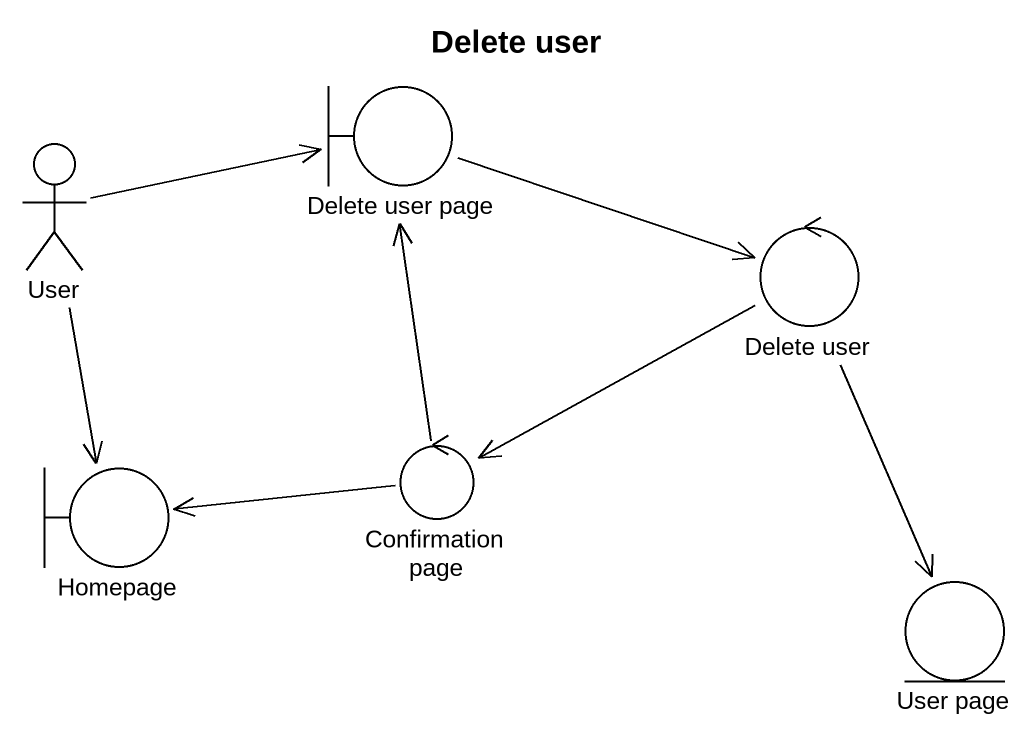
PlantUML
@startuml
title Delete user
boundary "Delete user page" as Delete_user_page
actor User
control "Delete user" as Delete_user
boundary Homepage
control "Confirmation page" as Confirmation_page
entity "User page" as User_page
Delete_user_page -right-> Delete_user
User -right-> Delete_user_page
User --> Homepage
Delete_user -left-> Confirmation_page
Delete_user --> User_page
Confirmation_page -up-> Delete_user_page
Confirmation_page -left-> Homepage
@enduml
